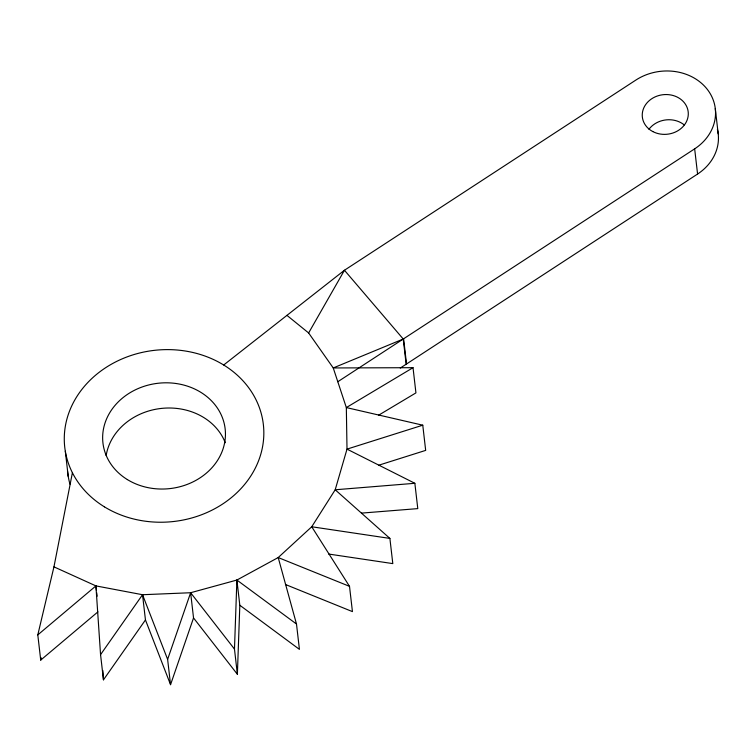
<?xml version="1.0" encoding="UTF-8"?>
<svg xmlns="http://www.w3.org/2000/svg" width="756" height="756" viewBox="0 0 756 756"><rect width="100%" height="100%" fill="white"/><g stroke="black" fill="none" stroke-linecap="round" stroke-linejoin="round"><path stroke-width="1.13" d="M236.893 580.05L239.813 605.254L299.423 649.366L296.494 624.021L236.893 580.05L190.625 592.732L193.536 617.935L237.384 674.286L234.473 649.073L236.893 580.05L278.208 557.55L311.737 526.762L335.201 489.775L347.004 449.121L346.333 407.569L333.245 367.955L308.628 332.961L286.949 315.365M237.384 674.286L239.813 605.254M97.94 611.85L40.72 660.101L37.8 634.898L53.95 566.858L72.406 472.736M40.72 660.101L41.249 657.833M193.536 617.935L170.554 684.681L167.624 659.374L190.625 592.732L142.534 594.726L95.917 585.9L53.95 566.858M308.628 332.961L344.452 270.251L635.881 80.06A50.359 43.385 -6.6 0 1 706.057 87.838A50.359 43.385 -6.6 0 1 694.66 148.847L697.58 174.041L400.264 368.068M142.534 594.726L145.454 619.929L103.468 679.842L100.557 654.649L142.534 594.726L167.624 659.374M37.8 634.898L95.917 585.9L96.447 590.483M223.691 364.997L344.452 270.251L403.241 339.028L406.152 364.231M337.8 381.733L694.66 148.847M378.548 415.242L415.932 392.893L413.022 367.69L346.333 407.569L422.765 425.193L425.675 450.387L378.888 465.167M403.241 339.028L333.245 367.955L413.022 367.69M422.765 425.193L347.004 449.121L414.855 483.292L417.784 508.618L361.548 513.107M414.855 483.292L335.201 489.775L389.888 538.414L392.808 563.607L328.652 554.044M389.888 538.414L311.737 526.762L349.508 586.344L352.438 611.613L285.447 584.501M349.508 586.344L278.208 557.55L296.494 624.021M190.625 592.732L234.473 649.073M145.454 619.929L170.554 684.681M715.28 108.599L718.2 133.793M403.61 338.792L406.52 363.986M96.711 592.77L97.118 596.21M65.318 451.275L68.229 476.478M102.844 670.525L103.468 679.842M95.917 585.9L100.557 654.649M69.958 484.171A99.953 86.118 -6.6 0 1 67.501 470.912M717.397 129.333A50.359 43.385 -6.6 0 1 697.58 174.041M648.95 129.276A23.067 19.873 -6.6 0 1 684.218 124.891M106.152 455.575A61.51 52.996 -6.6 0 1 161.425 408.41A61.51 52.996 -6.6 0 1 225.26 442.723M652.815 131.572A23.067 19.873 -6.6 0 0 688.272 114.723A23.067 19.873 -6.6 0 0 654.724 97.07A23.067 19.873 -6.6 0 0 652.815 131.572M104.413 506.841A99.953 86.118 -6.6 0 0 263.154 443.073A99.953 86.118 -6.6 0 0 124.598 357.853A99.953 86.118 -6.6 0 0 104.413 506.841M127.348 479.569A61.51 52.996 -6.6 0 0 225.033 440.323A61.51 52.996 -6.6 0 0 139.775 387.875A61.51 52.996 -6.6 0 0 127.348 479.569"/></g></svg>
